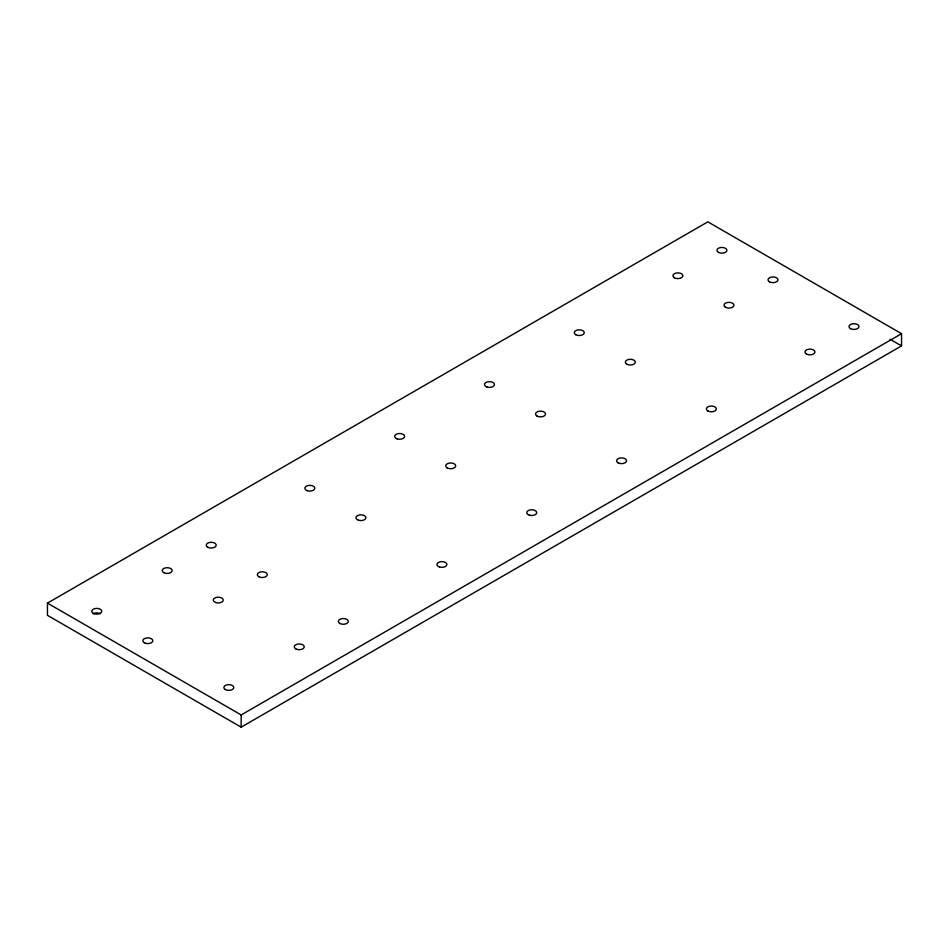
<?xml version="1.0" encoding="UTF-8"?>
<svg xmlns="http://www.w3.org/2000/svg" width="949" height="949" viewBox="0 0 949 949"><rect width="100%" height="100%" fill="white"/><g stroke="black" fill="none" stroke-linecap="round" stroke-linejoin="round"><path stroke-width="1.42" d="M47.45 603.113L707.835 221.841L901.55 333.68L901.55 345.887L241.165 727.159L47.45 615.32L47.45 603.113L241.165 714.953L901.55 333.68M890.008 339.22L901.55 345.887M241.165 714.953L241.165 727.159M93.239 613.73A4.982 2.871 0 0 1 100.286 613.73M145.339 643.22A4.982 2.871 0 0 0 152.813 640.729A4.982 2.871 0 0 0 145.339 638.238A4.982 2.871 0 0 0 145.339 643.22M225.316 689.532A4.982 2.871 0 0 0 233.644 688.25A4.982 2.871 0 0 0 227.546 684.727A4.982 2.871 0 0 0 225.316 689.532M295.756 648.867A4.982 2.871 0 0 0 304.083 647.574A4.982 2.871 0 0 0 297.986 644.051A4.982 2.871 0 0 0 295.756 648.867M215.779 602.556A4.982 2.871 0 0 0 223.252 600.065A4.982 2.871 0 0 0 215.779 597.573A4.982 2.871 0 0 0 215.779 602.556M163.679 572.615A4.982 2.871 0 0 0 172.006 571.322A4.982 2.871 0 0 0 165.909 567.799A4.982 2.871 0 0 0 163.679 572.615M258.769 576.684A4.982 2.871 0 0 0 267.108 575.391A4.982 2.871 0 0 0 261.011 571.867A4.982 2.871 0 0 0 258.769 576.684M339.778 623.446A4.982 2.871 0 0 0 348.117 622.164A4.982 2.871 0 0 0 342.02 618.641A4.982 2.871 0 0 0 339.778 623.446M358.425 520.206A4.982 2.871 0 0 0 365.899 517.715A4.982 2.871 0 0 0 358.425 515.224A4.982 2.871 0 0 0 358.425 520.206M439.434 566.968A4.982 2.871 0 0 0 446.896 564.477A4.982 2.871 0 0 0 439.434 561.986A4.982 2.871 0 0 0 439.434 566.968M447.204 467.893A4.982 2.871 0 0 0 455.532 466.6A4.982 2.871 0 0 0 449.435 463.076A4.982 2.871 0 0 0 447.204 467.893M529.245 515.117A4.982 2.871 0 0 0 536.719 512.626A4.982 2.871 0 0 0 529.245 510.135A4.982 2.871 0 0 0 529.245 515.117M618.024 462.804A4.982 2.871 0 0 0 626.352 461.522A4.982 2.871 0 0 0 620.255 457.999A4.982 2.871 0 0 0 618.024 462.804M537.015 416.042A4.982 2.871 0 0 0 545.355 414.749A4.982 2.871 0 0 0 539.246 411.225A4.982 2.871 0 0 0 537.015 416.042M626.826 364.191A4.982 2.871 0 0 0 635.166 362.898A4.982 2.871 0 0 0 629.057 359.374A4.982 2.871 0 0 0 626.826 364.191M707.835 410.953A4.982 2.871 0 0 0 716.175 409.671A4.982 2.871 0 0 0 710.066 406.148A4.982 2.871 0 0 0 707.835 410.953M725.451 307.251A4.982 2.871 0 0 0 733.779 305.958A4.982 2.871 0 0 0 727.681 302.434A4.982 2.871 0 0 0 725.451 307.251M806.46 354.013A4.982 2.871 0 0 0 814.788 352.731A4.982 2.871 0 0 0 808.69 349.208A4.982 2.871 0 0 0 806.46 354.013M850.482 328.603A4.982 2.871 0 0 0 858.809 327.31A4.982 2.871 0 0 0 852.712 323.787A4.982 2.871 0 0 0 850.482 328.603M769.473 281.829A4.982 2.871 0 0 0 777.8 280.536A4.982 2.871 0 0 0 771.703 277.025A4.982 2.871 0 0 0 769.473 281.829M718.405 252.351A4.982 2.871 0 0 0 726.732 251.058A4.982 2.871 0 0 0 720.635 247.535A4.982 2.871 0 0 0 718.405 252.351M674.371 277.76A4.982 2.871 0 0 0 682.711 276.479A4.982 2.871 0 0 0 676.613 272.956A4.982 2.871 0 0 0 674.371 277.76M94.271 613.742A4.982 2.871 0 0 0 101.745 611.251A4.982 2.871 0 0 0 94.271 608.76A4.982 2.871 0 0 0 94.271 613.742M207.701 547.193A4.982 2.871 0 0 0 216.04 545.912A4.982 2.871 0 0 0 209.943 542.389A4.982 2.871 0 0 0 207.701 547.193M307.357 490.716A4.982 2.871 0 0 0 314.819 488.225A4.982 2.871 0 0 0 307.357 485.734A4.982 2.871 0 0 0 307.357 490.716M397.168 438.865A4.982 2.871 0 0 0 404.642 436.374A4.982 2.871 0 0 0 397.168 433.883A4.982 2.871 0 0 0 397.168 438.865M486.979 387.014A4.982 2.871 0 0 0 494.453 384.523A4.982 2.871 0 0 0 486.979 382.032A4.982 2.871 0 0 0 486.979 387.014M575.758 334.7A4.982 2.871 0 0 0 584.098 333.407A4.982 2.871 0 0 0 577.988 329.884A4.982 2.871 0 0 0 575.758 334.7"/></g></svg>
